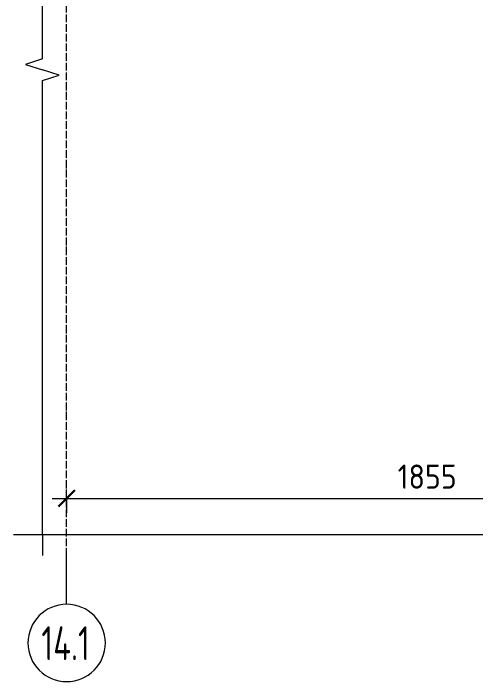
# Model space of a CAD drawing. Header units: millimetres. Extents: x 38797 to 82950, y -34477 to 2697.
# Drawn here: x 46069 to 47263, y -1530 to 198 of the extents above; entities that cross this region are included whole.
import ezdxf

# ---------------------------------------------------------------- set-up
doc = ezdxf.new("R2010")
doc.units = ezdxf.units.MM
doc.linetypes.add('02 Штрихпунктирная _20 мм_', pattern=[25, 20, -2.5, 0, -2.5])
for name, color, linetype, lineweight in [('AA_Dim', 7, 'Continuous', 9), ('AA_Dim-25', 7, 'Continuous', 9), ('AA_Oformlenie', 7, 'Continuous', 9), ('AA_Vinoska', 7, 'Continuous', 9), ('Оси', 7, 'Continuous', 9)]:
    doc.layers.add(name, color=color, linetype=linetype, lineweight=lineweight)
doc.styles.add('ISOCPEUR', font='isocpeur.TTF', dxfattribs={"width": 0.9, "height": 62.5})
doc.styles.add('ISOCPEUR_2', font='isocpeur.TTF', dxfattribs={"width": 0.7, "height": 87.5})
doc.dimstyles.new('01_Точн_3_знака__непрозр_', dxfattribs={"dimscale": 304.8, "dimtxt": 62.672186, "dimasz": 0.139436, "dimexe": 0.123031, "dimexo": 0.082021, "dimgap": 0.020505, "dimtad": 1, "dimdec": 3, "dimrnd": 0.001, "dimdsep": 46, "dimtxsty": 'ISOCPEUR', "dimblk1": 'OBLIQUE', "dimblk2": 'OBLIQUE', "dimsah": 1, "dimcen": 0.09, "dimdle": 0.123031, "dimazin": 0, "dimtfac": 1, "dimtdec": 4, "dimtix": 1, "dimtmove": 0, "dimatfit": 3, "dimfxl": 1, "dimtvp": 1, "dimtfill": 1, "dimtolj": 1, "dimtzin": 0, "dimlwd": 18, "dimlwe": 18, "dimarcsym": 2})

# ---------------------------------------------------------------- blocks, each defined once
blk = doc.blocks.new('011_Прямоугольник обрыва _ЭлУзла_ - 011_Прямоугольник обрыва _ЭлУзла_-3866050-Разрез 1 КМ')
at = {"layer": 'AA_Oformlenie'}
for p, q in [((39257.4, 80.7), (39257.4, 1255.2)), ((39257.4, -1150.1), (39257.4, 25)), ((41938.7, -1150.1), (39257.4, -1150.1))]:
    blk.add_line(p, q, dxfattribs=at)
blk = doc.blocks.new('Ось сетки - d_4мм-2765513-Разрез 1 КМ')
at = {"layer": 'Оси'}
for start, end in [(0, 180), (0, 180), (180, 360), (180, 360)]:
    blk.add_arc((39320.1, -1429.6), 100, start, end, dxfattribs=at)
blk = doc.blocks.new('DIMBLOCK16-Разрез 1 КМ')
at = {"layer": 'AA_Dim-25', "lineweight": 18}
for p, q in [((48061.2, -815), (48061.2, -1093.4)), ((48061.2, -1055.9), (48061.2, -815)), ((46206.2, -1050.8), (46206.2, -1093.4)), ((46206.2, -1055.9), (46206.2, -1050.8)), ((46168.7, -1055.9), (48061.2, -1055.9))]:
    blk.add_line(p, q, dxfattribs=at)
at = {"layer": 'AA_Dim-25', "lineweight": 30}
for p, q in [((46206.2, -1055.9), (46227.5, -1034.6)), ((48061.2, -1055.9), (48082.5, -1034.6)), ((46206.2, -1055.9), (46185, -1077.1)), ((48061.2, -1055.9), (48040, -1077.1))]:
    blk.add_line(p, q, dxfattribs=at)
at = {"layer": 'AA_Dim-25', "color": 0, "lineweight": 18, "insert": (47061.6, -968.2), "char_height": 62.5, "width": 173.117, "attachment_point": 1, "line_spacing_factor": 1.135194, "style": 'ISOCPEUR', "bg_fill": 3, "box_fill_scale": 1.25, "bg_fill_color": 256, "bg_fill_true_color": 13158600, "bg_fill_transparency": 0}
blk.add_mtext('1855', dxfattribs=at)
blk = doc.blocks.new('_Oblique')
at = {"color": 0, "linetype": 'ByBlock', "lineweight": -2}
blk.add_line((-0.5, -0.5), (0.5, 0.5), dxfattribs=at)

msp = doc.modelspace()

# ---------------------------------------------------------------- linework, layer by layer
at = {"layer": 'AA_Vinoska'}
for p, q in [((46143.5366, 80.6975), (46100.2116, 66.6204)), ((46100.2116, 66.6204), (46143.5366, 52.5432)), ((46186.8379, 38.7932), (46143.5366, 52.5432)), ((46143.5366, 25.0432), (46186.8379, 38.7932)), ((46143.5366, -1150.0809), (46068.5366, -1150.0809)), ((46143.5366, -1150.0809), (46143.5366, -1203.6109))]:
    msp.add_line(p, q, dxfattribs=at)
at = {"layer": 'Оси', "linetype": '02 Штрихпунктирная _20 мм_'}
msp.add_line((46206.2411, -1204.5618), (46206.2411, 1314.5722), dxfattribs=at)
at = {"layer": 'Оси'}
msp.add_line((46206.2411, -1329.5618), (46206.2411, -1204.5618), dxfattribs=at)

# ---------------------------------------------------------------- block references
at = {"layer": 'AA_Oformlenie'}
msp.add_blockref('011_Прямоугольник обрыва _ЭлУзла_ - 011_Прямоугольник обрыва _ЭлУзла_-3866050-Разрез 1 КМ', (6886.1794, 0), dxfattribs=at)
at = {"layer": 'Оси'}
msp.add_blockref('Ось сетки - d_4мм-2765513-Разрез 1 КМ', (6886.1794, 0), dxfattribs=at)

# ---------------------------------------------------------------- texts
at = {"layer": 'Оси', "insert": (46140.8459, -1386.4467), "char_height": 87.5, "width": 158.533703, "attachment_point": 1, "style": 'ISOCPEUR_2'}
msp.add_mtext('14.1', dxfattribs=at)

# ---------------------------------------------------------------- next in the draw order: dimensions: what is measured, and where the dimension line sits
at = {"layer": 'AA_Dim', "lineweight": 18}
dim = msp.add_linear_dim(base=(48061.2411, -1055.852), p1=(46206.2411, -1025.7999), p2=(48061.2411, -790), dimstyle='01_Точн_3_знака__непрозр_', override={"dimpost": '<>', "dimfxl": 1869.926899}, dxfattribs=at)
dim.commit()
dim.dimension.update_dxf_attribs({"geometry": 'DIMBLOCK16-Разрез 1 КМ', "text_midpoint": (47133.7411, -1018.352)})

doc.saveas('drawing.dxf')
